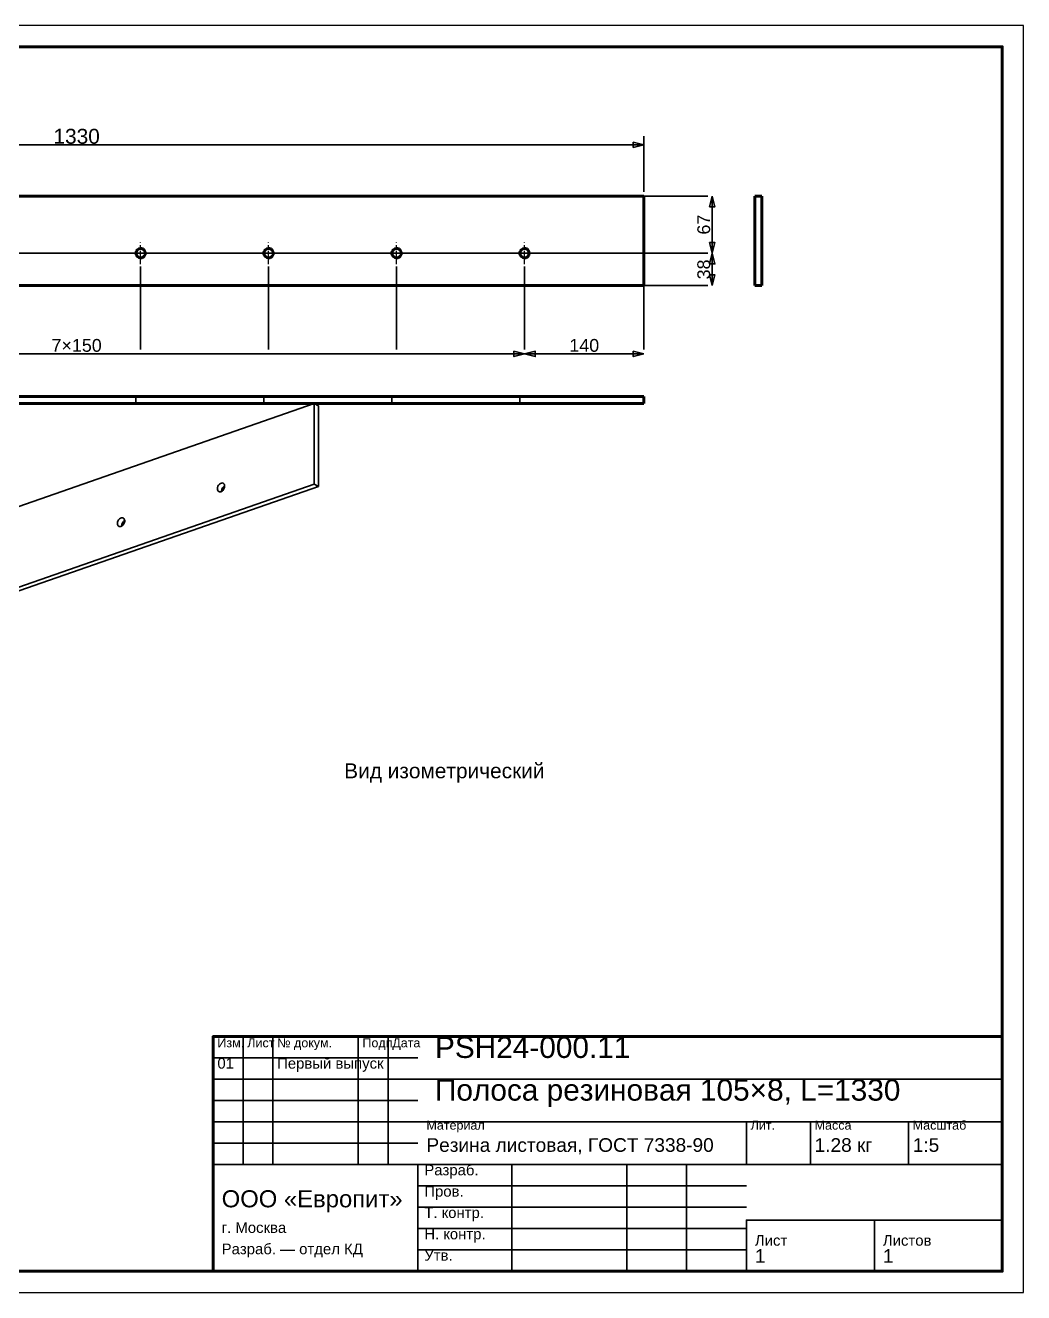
# Model space of a CAD drawing. Header units: millimetres. Extents: x 0 to 420, y 0 to 297.
# Drawn here: x 186 to 420, y 0 to 297 of the extents above; entities that cross this region are included whole.
import ezdxf
from ezdxf.enums import TextEntityAlignment as Align

# ---------------------------------------------------------------- set-up
doc = ezdxf.new("R2010")
doc.units = ezdxf.units.MM
doc.linetypes.add('CENTER', pattern=[5.08, 3.175, -0.635, 0.635, -0.635])
doc.linetypes.add('DASHED', pattern=[1.524, 1.27, -0.254])
doc.styles.add('GOST', font='Arial')

msp = doc.modelspace()

# ---------------------------------------------------------------- linework, layer by layer
at = {"color": 7, "lineweight": 35}
for p, q in [((331, 258), (331, 271)), ((65, 269), (331, 269)), ((331, 257), (346, 257)), ((346, 257), (345, 257)), ((347, 243.6), (347, 257)), ((96.1, 243.6), (346, 243.6)), ((126.1, 243.6), (346, 243.6)), ((156.1, 243.6), (346, 243.6)), ((186.1, 243.6), (346, 243.6)), ((216.1, 243.6), (346, 243.6)), ((246.1, 243.6), (346, 243.6)), ((276.1, 243.6), (346, 243.6)), ((306.1, 243.6), (346, 243.6)), ((346, 243.6), (345, 243.6)), ((346, 243.6), (345, 243.6)), ((347, 236), (347, 243.6)), ((213, 240.5), (213, 221)), ((243, 240.5), (243, 221)), ((273, 240.5), (273, 221)), ((303, 240.5), (303, 221)), ((331, 236), (331, 221)), ((331, 236), (346, 236)), ((346, 236), (345, 236)), ((93, 220), (303, 220)), ((303, 221), (303, 222)), ((303, 221), (303, 222)), ((303, 220), (331, 220)), ((331, 221), (331, 222)), ((237, 30), (237, 60)), ((244, 30), (244, 60)), ((264, 30), (264, 60)), ((271, 30), (271, 60)), ((230, 55), (278, 55)), ((230, 50), (278, 50)), ((278, 50), (415, 50)), ((230, 45), (278, 45)), ((230, 40), (278, 40)), ((278, 40), (415, 40)), ((355, 30), (355, 40)), ((370, 30), (370, 40)), ((393, 30), (393, 40)), ((230, 35), (278, 35)), ((230, 30), (278, 30)), ((278, 30), (415, 30)), ((300, 5), (300, 30)), ((327, 5), (327, 30)), ((341, 5), (341, 30)), ((278, 25), (355, 25)), ((278, 20), (355, 20)), ((278, 15), (355, 15)), ((355, 17), (415, 17)), ((278, 10), (355, 10))]:
    msp.add_line(p, q, dxfattribs=at)
at = {"color": 1, "lineweight": 70}
for p, q in [((331, 257), (65, 257)), ((331, 236), (331, 257)), ((357, 236), (357, 257)), ((357, 257), (358.6, 257)), ((358.6, 257), (358.6, 236)), ((212.03, 244.12), (211.92, 243.78)), ((211.92, 243.78), (211.92, 243.42)), ((212.25, 244.41), (212.03, 244.12)), ((212.56, 244.61), (212.25, 244.41)), ((212.91, 244.7), (212.56, 244.61)), ((213.27, 244.67), (212.91, 244.7)), ((213.6, 244.52), (213.27, 244.67)), ((213.87, 244.28), (213.6, 244.52)), ((214.04, 243.96), (213.87, 244.28)), ((214.1, 243.6), (214.04, 243.96)), ((214.04, 243.24), (214.1, 243.6)), ((242.03, 244.12), (241.92, 243.78)), ((241.92, 243.78), (241.92, 243.42)), ((242.25, 244.41), (242.03, 244.12)), ((242.56, 244.61), (242.25, 244.41)), ((242.91, 244.7), (242.56, 244.61)), ((243.27, 244.67), (242.91, 244.7)), ((243.6, 244.52), (243.27, 244.67)), ((243.87, 244.28), (243.6, 244.52)), ((244.04, 243.96), (243.87, 244.28)), ((244.1, 243.6), (244.04, 243.96)), ((244.04, 243.24), (244.1, 243.6)), ((272.03, 244.12), (271.92, 243.78)), ((271.92, 243.78), (271.92, 243.42)), ((272.25, 244.41), (272.03, 244.12)), ((272.56, 244.61), (272.25, 244.41)), ((272.91, 244.7), (272.56, 244.61)), ((273.27, 244.67), (272.91, 244.7)), ((273.6, 244.52), (273.27, 244.67)), ((273.87, 244.28), (273.6, 244.52)), ((274.04, 243.96), (273.87, 244.28)), ((274.1, 243.6), (274.04, 243.96)), ((274.04, 243.24), (274.1, 243.6)), ((302.03, 244.12), (301.92, 243.78)), ((301.92, 243.78), (301.92, 243.42)), ((302.25, 244.41), (302.03, 244.12)), ((302.56, 244.61), (302.25, 244.41)), ((302.91, 244.7), (302.56, 244.61)), ((303.27, 244.67), (302.91, 244.7)), ((303.6, 244.52), (303.27, 244.67)), ((303.87, 244.28), (303.6, 244.52)), ((304.04, 243.96), (303.87, 244.28)), ((304.1, 243.6), (304.04, 243.96)), ((304.04, 243.24), (304.1, 243.6)), ((211.92, 243.42), (212.03, 243.08)), ((212.03, 243.08), (212.25, 242.79)), ((212.25, 242.79), (212.56, 242.59)), ((212.56, 242.59), (212.91, 242.5)), ((212.91, 242.5), (213.27, 242.53)), ((213.27, 242.53), (213.6, 242.68)), ((213.6, 242.68), (213.87, 242.92)), ((213.87, 242.92), (214.04, 243.24)), ((241.92, 243.42), (242.03, 243.08)), ((242.03, 243.08), (242.25, 242.79)), ((242.25, 242.79), (242.56, 242.59)), ((242.56, 242.59), (242.91, 242.5)), ((242.91, 242.5), (243.27, 242.53)), ((243.27, 242.53), (243.6, 242.68)), ((243.6, 242.68), (243.87, 242.92)), ((243.87, 242.92), (244.04, 243.24)), ((271.92, 243.42), (272.03, 243.08)), ((272.03, 243.08), (272.25, 242.79)), ((272.25, 242.79), (272.56, 242.59)), ((272.56, 242.59), (272.91, 242.5)), ((272.91, 242.5), (273.27, 242.53)), ((273.27, 242.53), (273.6, 242.68)), ((273.6, 242.68), (273.87, 242.92)), ((273.87, 242.92), (274.04, 243.24)), ((301.92, 243.42), (302.03, 243.08)), ((302.03, 243.08), (302.25, 242.79)), ((302.25, 242.79), (302.56, 242.59)), ((302.56, 242.59), (302.91, 242.5)), ((302.91, 242.5), (303.27, 242.53)), ((303.27, 242.53), (303.6, 242.68)), ((303.6, 242.68), (303.87, 242.92)), ((303.87, 242.92), (304.04, 243.24)), ((65, 236), (331, 236)), ((358.6, 236), (357, 236)), ((65, 210), (331, 210)), ((331, 208.4), (65, 208.4)), ((331, 208.4), (331, 210))]:
    msp.add_line(p, q, dxfattribs=at)
at = {"color": 5, "linetype": 'DASHED', "lineweight": 35}
for p, q in [((65, 257), (331, 257)), ((331, 257), (331, 236)), ((358.6, 257), (357, 257)), ((357, 257), (357, 236)), ((358.6, 236), (358.6, 257)), ((211.92, 243.78), (212.03, 244.12)), ((211.92, 243.42), (211.92, 243.78)), ((212.03, 244.12), (212.25, 244.41)), ((212.25, 244.41), (212.56, 244.61)), ((212.56, 244.61), (212.91, 244.7)), ((212.91, 244.7), (213.27, 244.67)), ((213.27, 244.67), (213.6, 244.52)), ((213.6, 244.52), (213.87, 244.28)), ((213.87, 244.28), (214.04, 243.96)), ((214.04, 243.96), (214.1, 243.6)), ((214.1, 243.6), (214.04, 243.24)), ((241.92, 243.78), (242.03, 244.12)), ((241.92, 243.42), (241.92, 243.78)), ((242.03, 244.12), (242.25, 244.41)), ((242.25, 244.41), (242.56, 244.61)), ((242.56, 244.61), (242.91, 244.7)), ((242.91, 244.7), (243.27, 244.67)), ((243.27, 244.67), (243.6, 244.52)), ((243.6, 244.52), (243.87, 244.28)), ((243.87, 244.28), (244.04, 243.96)), ((244.04, 243.96), (244.1, 243.6)), ((244.1, 243.6), (244.04, 243.24)), ((271.92, 243.78), (272.03, 244.12)), ((271.92, 243.42), (271.92, 243.78)), ((272.03, 244.12), (272.25, 244.41)), ((272.25, 244.41), (272.56, 244.61)), ((272.56, 244.61), (272.91, 244.7)), ((272.91, 244.7), (273.27, 244.67)), ((273.27, 244.67), (273.6, 244.52)), ((273.6, 244.52), (273.87, 244.28)), ((273.87, 244.28), (274.04, 243.96)), ((274.04, 243.96), (274.1, 243.6)), ((274.1, 243.6), (274.04, 243.24)), ((301.92, 243.78), (302.03, 244.12)), ((301.92, 243.42), (301.92, 243.78)), ((302.03, 244.12), (302.25, 244.41)), ((302.25, 244.41), (302.56, 244.61)), ((302.56, 244.61), (302.91, 244.7)), ((302.91, 244.7), (303.27, 244.67)), ((303.27, 244.67), (303.6, 244.52)), ((303.6, 244.52), (303.87, 244.28)), ((303.87, 244.28), (304.04, 243.96)), ((304.04, 243.96), (304.1, 243.6)), ((304.1, 243.6), (304.04, 243.24)), ((357, 244.69), (357, 244.7)), ((357, 244.7), (357, 244.67)), ((357, 244.69), (357, 244.7)), ((357, 244.7), (357, 244.67)), ((357, 244.69), (357, 244.7)), ((357, 244.7), (357, 244.67)), ((357, 244.69), (357, 244.7)), ((357, 244.7), (357, 244.67)), ((357, 244.69), (357, 244.7)), ((357, 244.7), (357, 244.67)), ((357, 244.69), (357, 244.7)), ((357, 244.7), (357, 244.67)), ((357, 244.69), (357, 244.7)), ((357, 244.7), (357, 244.67)), ((357, 244.69), (357, 244.7)), ((357, 244.7), (357, 244.67)), ((357, 244.67), (357, 244.69)), ((357, 244.67), (357, 244.69)), ((357, 244.67), (357, 244.69)), ((357, 244.67), (357, 244.69)), ((357, 244.67), (357, 244.69)), ((357, 244.67), (357, 244.69)), ((357, 244.67), (357, 244.69)), ((357, 244.67), (357, 244.69)), ((357, 244.64), (357, 244.67)), ((357, 244.67), (357, 244.59)), ((357, 244.64), (357, 244.67)), ((357, 244.67), (357, 244.59)), ((357, 244.64), (357, 244.67)), ((357, 244.67), (357, 244.59)), ((357, 244.64), (357, 244.67)), ((357, 244.67), (357, 244.59)), ((357, 244.64), (357, 244.67)), ((357, 244.67), (357, 244.59)), ((357, 244.64), (357, 244.67)), ((357, 244.67), (357, 244.59)), ((357, 244.64), (357, 244.67)), ((357, 244.67), (357, 244.59)), ((357, 244.64), (357, 244.67)), ((357, 244.67), (357, 244.59)), ((357, 244.59), (357, 244.64)), ((357, 244.59), (357, 244.64)), ((357, 244.59), (357, 244.64)), ((357, 244.59), (357, 244.64)), ((357, 244.59), (357, 244.64)), ((357, 244.59), (357, 244.64)), ((357, 244.59), (357, 244.64)), ((357, 244.59), (357, 244.64)), ((357, 244.53), (357, 244.59)), ((357, 244.59), (357, 244.46)), ((357, 244.53), (357, 244.59)), ((357, 244.59), (357, 244.46)), ((357, 244.53), (357, 244.59)), ((357, 244.59), (357, 244.46)), ((357, 244.53), (357, 244.59)), ((357, 244.59), (357, 244.46)), ((357, 244.53), (357, 244.59)), ((357, 244.59), (357, 244.46)), ((357, 244.53), (357, 244.59)), ((357, 244.59), (357, 244.46)), ((357, 244.53), (357, 244.59)), ((357, 244.59), (357, 244.46)), ((357, 244.53), (357, 244.59)), ((357, 244.59), (357, 244.46)), ((357, 244.46), (357, 244.53)), ((357, 244.46), (357, 244.53)), ((357, 244.46), (357, 244.53)), ((357, 244.46), (357, 244.53)), ((357, 244.46), (357, 244.53)), ((357, 244.46), (357, 244.53)), ((357, 244.46), (357, 244.53)), ((357, 244.46), (357, 244.53)), ((357, 244.38), (357, 244.46)), ((357, 244.46), (357, 244.29)), ((357, 244.38), (357, 244.46)), ((357, 244.46), (357, 244.29)), ((357, 244.38), (357, 244.46)), ((357, 244.46), (357, 244.29)), ((357, 244.38), (357, 244.46)), ((357, 244.46), (357, 244.29)), ((357, 244.38), (357, 244.46)), ((357, 244.46), (357, 244.29)), ((357, 244.38), (357, 244.46)), ((357, 244.46), (357, 244.29)), ((357, 244.38), (357, 244.46)), ((357, 244.46), (357, 244.29)), ((357, 244.38), (357, 244.46)), ((357, 244.46), (357, 244.29)), ((357, 244.29), (357, 244.38)), ((357, 244.29), (357, 244.38)), ((357, 244.29), (357, 244.38)), ((357, 244.29), (357, 244.38)), ((357, 244.29), (357, 244.38)), ((357, 244.29), (357, 244.38)), ((357, 244.29), (357, 244.38)), ((357, 244.29), (357, 244.38)), ((357, 244.19), (357, 244.29)), ((357, 244.29), (357, 244.08)), ((357, 244.19), (357, 244.29)), ((357, 244.29), (357, 244.08)), ((357, 244.19), (357, 244.29)), ((357, 244.29), (357, 244.08)), ((357, 244.19), (357, 244.29)), ((357, 244.29), (357, 244.08)), ((357, 244.19), (357, 244.29)), ((357, 244.29), (357, 244.08)), ((357, 244.19), (357, 244.29)), ((357, 244.29), (357, 244.08)), ((357, 244.19), (357, 244.29)), ((357, 244.29), (357, 244.08)), ((357, 244.19), (357, 244.29)), ((357, 244.29), (357, 244.08)), ((357, 244.08), (357, 244.19)), ((357, 244.08), (357, 244.19)), ((357, 244.08), (357, 244.19)), ((357, 244.08), (357, 244.19)), ((357, 244.08), (357, 244.19)), ((357, 244.08), (357, 244.19)), ((357, 244.08), (357, 244.19)), ((357, 244.08), (357, 244.19)), ((357, 243.96), (357, 244.08)), ((357, 244.08), (357, 243.84)), ((357, 243.96), (357, 244.08)), ((357, 244.08), (357, 243.84)), ((357, 243.96), (357, 244.08)), ((357, 244.08), (357, 243.84)), ((357, 243.96), (357, 244.08)), ((357, 244.08), (357, 243.84)), ((357, 243.96), (357, 244.08)), ((357, 244.08), (357, 243.84)), ((357, 243.96), (357, 244.08)), ((357, 244.08), (357, 243.84)), ((357, 243.96), (357, 244.08)), ((357, 244.08), (357, 243.84)), ((357, 243.96), (357, 244.08)), ((357, 244.08), (357, 243.84)), ((357, 243.84), (357, 243.96)), ((357, 243.84), (357, 243.96)), ((357, 243.84), (357, 243.96)), ((357, 243.84), (357, 243.96)), ((357, 243.84), (357, 243.96)), ((357, 243.84), (357, 243.96)), ((357, 243.84), (357, 243.96)), ((357, 243.84), (357, 243.96)), ((357, 243.72), (357, 243.84)), ((357, 243.84), (357, 243.6)), ((357, 243.72), (357, 243.84)), ((357, 243.84), (357, 243.6)), ((357, 243.72), (357, 243.84)), ((357, 243.84), (357, 243.6)), ((357, 243.72), (357, 243.84)), ((357, 243.84), (357, 243.6)), ((357, 243.72), (357, 243.84)), ((357, 243.84), (357, 243.6)), ((357, 243.72), (357, 243.84)), ((357, 243.84), (357, 243.6)), ((357, 243.72), (357, 243.84)), ((357, 243.84), (357, 243.6)), ((357, 243.72), (357, 243.84)), ((357, 243.84), (357, 243.6)), ((357, 243.6), (357, 243.72)), ((357, 243.6), (357, 243.72)), ((357, 243.6), (357, 243.72)), ((357, 243.6), (357, 243.72)), ((357, 243.6), (357, 243.72)), ((357, 243.6), (357, 243.72)), ((357, 243.6), (357, 243.72)), ((357, 243.6), (357, 243.72)), ((357, 243.6), (357, 243.36)), ((357, 243.48), (357, 243.6)), ((357, 243.6), (357, 243.36)), ((357, 243.48), (357, 243.6)), ((357, 243.6), (357, 243.36)), ((357, 243.48), (357, 243.6)), ((357, 243.6), (357, 243.36)), ((357, 243.48), (357, 243.6)), ((357, 243.6), (357, 243.36)), ((357, 243.48), (357, 243.6)), ((357, 243.6), (357, 243.36)), ((357, 243.48), (357, 243.6)), ((357, 243.6), (357, 243.36)), ((357, 243.48), (357, 243.6)), ((357, 243.6), (357, 243.36)), ((357, 243.48), (357, 243.6)), ((358.6, 244.67), (358.6, 244.7)), ((358.6, 244.7), (358.6, 244.69)), ((358.6, 244.67), (358.6, 244.7)), ((358.6, 244.7), (358.6, 244.69)), ((358.6, 244.67), (358.6, 244.7)), ((358.6, 244.7), (358.6, 244.69)), ((358.6, 244.67), (358.6, 244.7)), ((358.6, 244.7), (358.6, 244.69)), ((358.6, 244.67), (358.6, 244.7)), ((358.6, 244.7), (358.6, 244.69)), ((358.6, 244.67), (358.6, 244.7)), ((358.6, 244.7), (358.6, 244.69)), ((358.6, 244.67), (358.6, 244.7)), ((358.6, 244.7), (358.6, 244.69)), ((358.6, 244.67), (358.6, 244.7)), ((358.6, 244.7), (358.6, 244.69)), ((358.6, 244.69), (358.6, 244.67)), ((358.6, 244.69), (358.6, 244.67)), ((358.6, 244.69), (358.6, 244.67)), ((358.6, 244.69), (358.6, 244.67)), ((358.6, 244.69), (358.6, 244.67)), ((358.6, 244.69), (358.6, 244.67)), ((358.6, 244.69), (358.6, 244.67)), ((358.6, 244.69), (358.6, 244.67)), ((358.6, 244.59), (358.6, 244.67)), ((358.6, 244.67), (358.6, 244.64)), ((358.6, 244.59), (358.6, 244.67)), ((358.6, 244.67), (358.6, 244.64)), ((358.6, 244.59), (358.6, 244.67)), ((358.6, 244.67), (358.6, 244.64)), ((358.6, 244.59), (358.6, 244.67)), ((358.6, 244.67), (358.6, 244.64)), ((358.6, 244.59), (358.6, 244.67)), ((358.6, 244.67), (358.6, 244.64)), ((358.6, 244.59), (358.6, 244.67)), ((358.6, 244.67), (358.6, 244.64)), ((358.6, 244.59), (358.6, 244.67)), ((358.6, 244.67), (358.6, 244.64)), ((358.6, 244.59), (358.6, 244.67)), ((358.6, 244.67), (358.6, 244.64)), ((358.6, 244.64), (358.6, 244.59)), ((358.6, 244.64), (358.6, 244.59)), ((358.6, 244.64), (358.6, 244.59)), ((358.6, 244.64), (358.6, 244.59)), ((358.6, 244.64), (358.6, 244.59)), ((358.6, 244.64), (358.6, 244.59)), ((358.6, 244.64), (358.6, 244.59)), ((358.6, 244.64), (358.6, 244.59)), ((358.6, 244.46), (358.6, 244.59)), ((358.6, 244.59), (358.6, 244.53)), ((358.6, 244.46), (358.6, 244.59)), ((358.6, 244.59), (358.6, 244.53)), ((358.6, 244.46), (358.6, 244.59)), ((358.6, 244.59), (358.6, 244.53)), ((358.6, 244.46), (358.6, 244.59)), ((358.6, 244.59), (358.6, 244.53)), ((358.6, 244.46), (358.6, 244.59)), ((358.6, 244.59), (358.6, 244.53)), ((358.6, 244.46), (358.6, 244.59)), ((358.6, 244.59), (358.6, 244.53)), ((358.6, 244.46), (358.6, 244.59)), ((358.6, 244.59), (358.6, 244.53)), ((358.6, 244.46), (358.6, 244.59)), ((358.6, 244.59), (358.6, 244.53)), ((358.6, 244.53), (358.6, 244.46)), ((358.6, 244.53), (358.6, 244.46)), ((358.6, 244.53), (358.6, 244.46)), ((358.6, 244.53), (358.6, 244.46)), ((358.6, 244.53), (358.6, 244.46)), ((358.6, 244.53), (358.6, 244.46)), ((358.6, 244.53), (358.6, 244.46)), ((358.6, 244.53), (358.6, 244.46)), ((358.6, 244.29), (358.6, 244.46)), ((358.6, 244.46), (358.6, 244.38)), ((358.6, 244.29), (358.6, 244.46)), ((358.6, 244.46), (358.6, 244.38)), ((358.6, 244.29), (358.6, 244.46)), ((358.6, 244.46), (358.6, 244.38)), ((358.6, 244.29), (358.6, 244.46)), ((358.6, 244.46), (358.6, 244.38)), ((358.6, 244.29), (358.6, 244.46)), ((358.6, 244.46), (358.6, 244.38)), ((358.6, 244.29), (358.6, 244.46)), ((358.6, 244.46), (358.6, 244.38)), ((358.6, 244.29), (358.6, 244.46)), ((358.6, 244.46), (358.6, 244.38)), ((358.6, 244.29), (358.6, 244.46)), ((358.6, 244.46), (358.6, 244.38)), ((358.6, 244.38), (358.6, 244.29)), ((358.6, 244.38), (358.6, 244.29)), ((358.6, 244.38), (358.6, 244.29)), ((358.6, 244.38), (358.6, 244.29)), ((358.6, 244.38), (358.6, 244.29)), ((358.6, 244.38), (358.6, 244.29)), ((358.6, 244.38), (358.6, 244.29)), ((358.6, 244.38), (358.6, 244.29)), ((358.6, 244.08), (358.6, 244.29)), ((358.6, 244.29), (358.6, 244.19)), ((358.6, 244.08), (358.6, 244.29)), ((358.6, 244.29), (358.6, 244.19)), ((358.6, 244.08), (358.6, 244.29)), ((358.6, 244.29), (358.6, 244.19)), ((358.6, 244.08), (358.6, 244.29)), ((358.6, 244.29), (358.6, 244.19)), ((358.6, 244.08), (358.6, 244.29)), ((358.6, 244.29), (358.6, 244.19)), ((358.6, 244.08), (358.6, 244.29)), ((358.6, 244.29), (358.6, 244.19)), ((358.6, 244.08), (358.6, 244.29)), ((358.6, 244.29), (358.6, 244.19)), ((358.6, 244.08), (358.6, 244.29)), ((358.6, 244.29), (358.6, 244.19)), ((358.6, 244.19), (358.6, 244.08)), ((358.6, 244.19), (358.6, 244.08)), ((358.6, 244.19), (358.6, 244.08)), ((358.6, 244.19), (358.6, 244.08)), ((358.6, 244.19), (358.6, 244.08)), ((358.6, 244.19), (358.6, 244.08)), ((358.6, 244.19), (358.6, 244.08)), ((358.6, 244.19), (358.6, 244.08)), ((358.6, 243.84), (358.6, 244.08)), ((358.6, 244.08), (358.6, 243.96)), ((358.6, 243.84), (358.6, 244.08)), ((358.6, 244.08), (358.6, 243.96)), ((358.6, 243.84), (358.6, 244.08)), ((358.6, 244.08), (358.6, 243.96)), ((358.6, 243.84), (358.6, 244.08)), ((358.6, 244.08), (358.6, 243.96)), ((358.6, 243.84), (358.6, 244.08)), ((358.6, 244.08), (358.6, 243.96)), ((358.6, 243.84), (358.6, 244.08)), ((358.6, 244.08), (358.6, 243.96)), ((358.6, 243.84), (358.6, 244.08)), ((358.6, 244.08), (358.6, 243.96)), ((358.6, 243.84), (358.6, 244.08)), ((358.6, 244.08), (358.6, 243.96)), ((358.6, 243.96), (358.6, 243.84)), ((358.6, 243.96), (358.6, 243.84)), ((358.6, 243.96), (358.6, 243.84)), ((358.6, 243.96), (358.6, 243.84)), ((358.6, 243.96), (358.6, 243.84)), ((358.6, 243.96), (358.6, 243.84)), ((358.6, 243.96), (358.6, 243.84)), ((358.6, 243.96), (358.6, 243.84)), ((358.6, 243.6), (358.6, 243.84)), ((358.6, 243.84), (358.6, 243.72)), ((358.6, 243.6), (358.6, 243.84)), ((358.6, 243.84), (358.6, 243.72)), ((358.6, 243.6), (358.6, 243.84)), ((358.6, 243.84), (358.6, 243.72)), ((358.6, 243.6), (358.6, 243.84)), ((358.6, 243.84), (358.6, 243.72)), ((358.6, 243.6), (358.6, 243.84)), ((358.6, 243.84), (358.6, 243.72)), ((358.6, 243.6), (358.6, 243.84)), ((358.6, 243.84), (358.6, 243.72)), ((358.6, 243.6), (358.6, 243.84)), ((358.6, 243.84), (358.6, 243.72)), ((358.6, 243.6), (358.6, 243.84)), ((358.6, 243.84), (358.6, 243.72)), ((358.6, 243.72), (358.6, 243.6)), ((358.6, 243.72), (358.6, 243.6)), ((358.6, 243.72), (358.6, 243.6)), ((358.6, 243.72), (358.6, 243.6)), ((358.6, 243.72), (358.6, 243.6)), ((358.6, 243.72), (358.6, 243.6)), ((358.6, 243.72), (358.6, 243.6)), ((358.6, 243.72), (358.6, 243.6)), ((358.6, 243.6), (358.6, 243.48)), ((358.6, 243.36), (358.6, 243.6)), ((358.6, 243.6), (358.6, 243.48)), ((358.6, 243.36), (358.6, 243.6)), ((358.6, 243.6), (358.6, 243.48)), ((358.6, 243.36), (358.6, 243.6)), ((358.6, 243.6), (358.6, 243.48)), ((358.6, 243.36), (358.6, 243.6)), ((358.6, 243.6), (358.6, 243.48)), ((358.6, 243.36), (358.6, 243.6)), ((358.6, 243.6), (358.6, 243.48)), ((358.6, 243.36), (358.6, 243.6)), ((358.6, 243.6), (358.6, 243.48)), ((358.6, 243.36), (358.6, 243.6)), ((358.6, 243.6), (358.6, 243.48)), ((358.6, 243.36), (358.6, 243.6)), ((212.03, 243.08), (211.92, 243.42)), ((212.25, 242.79), (212.03, 243.08)), ((212.56, 242.59), (212.25, 242.79)), ((212.91, 242.5), (212.56, 242.59)), ((213.27, 242.53), (212.91, 242.5)), ((213.6, 242.68), (213.27, 242.53)), ((213.87, 242.92), (213.6, 242.68)), ((214.04, 243.24), (213.87, 242.92)), ((242.03, 243.08), (241.92, 243.42)), ((242.25, 242.79), (242.03, 243.08)), ((242.56, 242.59), (242.25, 242.79)), ((242.91, 242.5), (242.56, 242.59)), ((243.27, 242.53), (242.91, 242.5)), ((243.6, 242.68), (243.27, 242.53)), ((243.87, 242.92), (243.6, 242.68)), ((244.04, 243.24), (243.87, 242.92)), ((272.03, 243.08), (271.92, 243.42)), ((272.25, 242.79), (272.03, 243.08)), ((272.56, 242.59), (272.25, 242.79)), ((272.91, 242.5), (272.56, 242.59)), ((273.27, 242.53), (272.91, 242.5)), ((273.6, 242.68), (273.27, 242.53)), ((273.87, 242.92), (273.6, 242.68)), ((274.04, 243.24), (273.87, 242.92)), ((302.03, 243.08), (301.92, 243.42)), ((302.25, 242.79), (302.03, 243.08)), ((302.56, 242.59), (302.25, 242.79)), ((302.91, 242.5), (302.56, 242.59)), ((303.27, 242.53), (302.91, 242.5)), ((303.6, 242.68), (303.27, 242.53)), ((303.87, 242.92), (303.6, 242.68)), ((304.04, 243.24), (303.87, 242.92)), ((357, 243.36), (357, 243.48)), ((357, 243.36), (357, 243.48)), ((357, 243.36), (357, 243.48)), ((357, 243.36), (357, 243.48)), ((357, 243.36), (357, 243.48)), ((357, 243.36), (357, 243.48)), ((357, 243.36), (357, 243.48)), ((357, 243.36), (357, 243.48)), ((357, 243.36), (357, 243.12)), ((357, 243.24), (357, 243.36)), ((357, 243.36), (357, 243.12)), ((357, 243.24), (357, 243.36)), ((357, 243.36), (357, 243.12)), ((357, 243.24), (357, 243.36)), ((357, 243.36), (357, 243.12)), ((357, 243.24), (357, 243.36)), ((357, 243.36), (357, 243.12)), ((357, 243.24), (357, 243.36)), ((357, 243.36), (357, 243.12)), ((357, 243.24), (357, 243.36)), ((357, 243.36), (357, 243.12)), ((357, 243.24), (357, 243.36)), ((357, 243.36), (357, 243.12)), ((357, 243.24), (357, 243.36)), ((357, 243.12), (357, 243.24)), ((357, 243.12), (357, 243.24)), ((357, 243.12), (357, 243.24)), ((357, 243.12), (357, 243.24)), ((357, 243.12), (357, 243.24)), ((357, 243.12), (357, 243.24)), ((357, 243.12), (357, 243.24)), ((357, 243.12), (357, 243.24)), ((357, 243.12), (357, 242.91)), ((357, 243.01), (357, 243.12)), ((357, 243.12), (357, 242.91)), ((357, 243.01), (357, 243.12)), ((357, 243.12), (357, 242.91)), ((357, 243.01), (357, 243.12)), ((357, 243.12), (357, 242.91)), ((357, 243.01), (357, 243.12)), ((357, 243.12), (357, 242.91)), ((357, 243.01), (357, 243.12)), ((357, 243.12), (357, 242.91)), ((357, 243.01), (357, 243.12)), ((357, 243.12), (357, 242.91)), ((357, 243.01), (357, 243.12)), ((357, 243.12), (357, 242.91)), ((357, 243.01), (357, 243.12)), ((357, 242.91), (357, 243.01)), ((357, 242.91), (357, 243.01)), ((357, 242.91), (357, 243.01)), ((357, 242.91), (357, 243.01)), ((357, 242.91), (357, 243.01)), ((357, 242.91), (357, 243.01)), ((357, 242.91), (357, 243.01)), ((357, 242.91), (357, 243.01)), ((357, 242.91), (357, 242.74)), ((357, 242.82), (357, 242.91)), ((357, 242.91), (357, 242.74)), ((357, 242.82), (357, 242.91)), ((357, 242.91), (357, 242.74)), ((357, 242.82), (357, 242.91)), ((357, 242.91), (357, 242.74)), ((357, 242.82), (357, 242.91)), ((357, 242.91), (357, 242.74)), ((357, 242.82), (357, 242.91)), ((357, 242.91), (357, 242.74)), ((357, 242.82), (357, 242.91)), ((357, 242.91), (357, 242.74)), ((357, 242.82), (357, 242.91)), ((357, 242.91), (357, 242.74)), ((357, 242.82), (357, 242.91)), ((357, 242.74), (357, 242.82)), ((357, 242.74), (357, 242.82)), ((357, 242.74), (357, 242.82)), ((357, 242.74), (357, 242.82)), ((357, 242.74), (357, 242.82)), ((357, 242.74), (357, 242.82)), ((357, 242.74), (357, 242.82)), ((357, 242.74), (357, 242.82)), ((357, 242.74), (357, 242.61)), ((357, 242.67), (357, 242.74)), ((357, 242.74), (357, 242.61)), ((357, 242.67), (357, 242.74)), ((357, 242.74), (357, 242.61)), ((357, 242.67), (357, 242.74)), ((357, 242.74), (357, 242.61)), ((357, 242.67), (357, 242.74)), ((357, 242.74), (357, 242.61)), ((357, 242.67), (357, 242.74)), ((357, 242.74), (357, 242.61)), ((357, 242.67), (357, 242.74)), ((357, 242.74), (357, 242.61)), ((357, 242.67), (357, 242.74)), ((357, 242.74), (357, 242.61)), ((357, 242.67), (357, 242.74)), ((357, 242.61), (357, 242.67)), ((357, 242.61), (357, 242.67)), ((357, 242.61), (357, 242.67)), ((357, 242.61), (357, 242.67)), ((357, 242.61), (357, 242.67)), ((357, 242.61), (357, 242.67)), ((357, 242.61), (357, 242.67)), ((357, 242.61), (357, 242.67)), ((357, 242.61), (357, 242.53)), ((357, 242.56), (357, 242.61)), ((357, 242.61), (357, 242.53)), ((357, 242.56), (357, 242.61)), ((357, 242.61), (357, 242.53)), ((357, 242.56), (357, 242.61)), ((357, 242.61), (357, 242.53)), ((357, 242.56), (357, 242.61)), ((357, 242.61), (357, 242.53)), ((357, 242.56), (357, 242.61)), ((357, 242.61), (357, 242.53)), ((357, 242.56), (357, 242.61)), ((357, 242.61), (357, 242.53)), ((357, 242.56), (357, 242.61)), ((357, 242.61), (357, 242.53)), ((357, 242.56), (357, 242.61)), ((357, 242.53), (357, 242.56)), ((357, 242.53), (357, 242.56)), ((357, 242.53), (357, 242.56)), ((357, 242.53), (357, 242.56)), ((357, 242.53), (357, 242.56)), ((357, 242.53), (357, 242.56)), ((357, 242.53), (357, 242.56)), ((357, 242.53), (357, 242.56)), ((357, 242.53), (357, 242.5)), ((357, 242.51), (357, 242.53)), ((357, 242.53), (357, 242.5)), ((357, 242.51), (357, 242.53)), ((357, 242.53), (357, 242.5)), ((357, 242.51), (357, 242.53)), ((357, 242.53), (357, 242.5)), ((357, 242.51), (357, 242.53)), ((357, 242.53), (357, 242.5)), ((357, 242.51), (357, 242.53)), ((357, 242.53), (357, 242.5)), ((357, 242.51), (357, 242.53)), ((357, 242.53), (357, 242.5)), ((357, 242.51), (357, 242.53)), ((357, 242.53), (357, 242.5)), ((357, 242.51), (357, 242.53)), ((357, 242.5), (357, 242.51)), ((357, 242.5), (357, 242.51)), ((357, 242.5), (357, 242.51)), ((357, 242.5), (357, 242.51)), ((357, 242.5), (357, 242.51)), ((357, 242.5), (357, 242.51)), ((357, 242.5), (357, 242.51)), ((357, 242.5), (357, 242.51)), ((358.6, 243.48), (358.6, 243.36)), ((358.6, 243.48), (358.6, 243.36)), ((358.6, 243.48), (358.6, 243.36)), ((358.6, 243.48), (358.6, 243.36)), ((358.6, 243.48), (358.6, 243.36)), ((358.6, 243.48), (358.6, 243.36)), ((358.6, 243.48), (358.6, 243.36)), ((358.6, 243.48), (358.6, 243.36)), ((358.6, 243.36), (358.6, 243.24)), ((358.6, 243.12), (358.6, 243.36)), ((358.6, 243.36), (358.6, 243.24)), ((358.6, 243.12), (358.6, 243.36)), ((358.6, 243.36), (358.6, 243.24)), ((358.6, 243.12), (358.6, 243.36)), ((358.6, 243.36), (358.6, 243.24)), ((358.6, 243.12), (358.6, 243.36)), ((358.6, 243.36), (358.6, 243.24)), ((358.6, 243.12), (358.6, 243.36)), ((358.6, 243.36), (358.6, 243.24)), ((358.6, 243.12), (358.6, 243.36)), ((358.6, 243.36), (358.6, 243.24)), ((358.6, 243.12), (358.6, 243.36)), ((358.6, 243.36), (358.6, 243.24)), ((358.6, 243.12), (358.6, 243.36)), ((358.6, 243.24), (358.6, 243.12)), ((358.6, 243.24), (358.6, 243.12)), ((358.6, 243.24), (358.6, 243.12)), ((358.6, 243.24), (358.6, 243.12)), ((358.6, 243.24), (358.6, 243.12)), ((358.6, 243.24), (358.6, 243.12)), ((358.6, 243.24), (358.6, 243.12)), ((358.6, 243.24), (358.6, 243.12)), ((358.6, 243.12), (358.6, 243.01)), ((358.6, 242.91), (358.6, 243.12)), ((358.6, 243.12), (358.6, 243.01)), ((358.6, 242.91), (358.6, 243.12)), ((358.6, 243.12), (358.6, 243.01)), ((358.6, 242.91), (358.6, 243.12)), ((358.6, 243.12), (358.6, 243.01)), ((358.6, 242.91), (358.6, 243.12)), ((358.6, 243.12), (358.6, 243.01)), ((358.6, 242.91), (358.6, 243.12)), ((358.6, 243.12), (358.6, 243.01)), ((358.6, 242.91), (358.6, 243.12)), ((358.6, 243.12), (358.6, 243.01)), ((358.6, 242.91), (358.6, 243.12)), ((358.6, 243.12), (358.6, 243.01)), ((358.6, 242.91), (358.6, 243.12)), ((358.6, 243.01), (358.6, 242.91)), ((358.6, 243.01), (358.6, 242.91)), ((358.6, 243.01), (358.6, 242.91)), ((358.6, 243.01), (358.6, 242.91)), ((358.6, 243.01), (358.6, 242.91)), ((358.6, 243.01), (358.6, 242.91)), ((358.6, 243.01), (358.6, 242.91)), ((358.6, 243.01), (358.6, 242.91)), ((358.6, 242.91), (358.6, 242.82)), ((358.6, 242.74), (358.6, 242.91)), ((358.6, 242.91), (358.6, 242.82)), ((358.6, 242.74), (358.6, 242.91)), ((358.6, 242.91), (358.6, 242.82)), ((358.6, 242.74), (358.6, 242.91)), ((358.6, 242.91), (358.6, 242.82)), ((358.6, 242.74), (358.6, 242.91)), ((358.6, 242.91), (358.6, 242.82)), ((358.6, 242.74), (358.6, 242.91)), ((358.6, 242.91), (358.6, 242.82)), ((358.6, 242.74), (358.6, 242.91)), ((358.6, 242.91), (358.6, 242.82)), ((358.6, 242.74), (358.6, 242.91)), ((358.6, 242.91), (358.6, 242.82)), ((358.6, 242.74), (358.6, 242.91)), ((358.6, 242.82), (358.6, 242.74)), ((358.6, 242.82), (358.6, 242.74)), ((358.6, 242.82), (358.6, 242.74)), ((358.6, 242.82), (358.6, 242.74)), ((358.6, 242.82), (358.6, 242.74)), ((358.6, 242.82), (358.6, 242.74)), ((358.6, 242.82), (358.6, 242.74)), ((358.6, 242.82), (358.6, 242.74)), ((358.6, 242.74), (358.6, 242.67)), ((358.6, 242.61), (358.6, 242.74)), ((358.6, 242.74), (358.6, 242.67)), ((358.6, 242.61), (358.6, 242.74)), ((358.6, 242.74), (358.6, 242.67)), ((358.6, 242.61), (358.6, 242.74)), ((358.6, 242.74), (358.6, 242.67)), ((358.6, 242.61), (358.6, 242.74)), ((358.6, 242.74), (358.6, 242.67)), ((358.6, 242.61), (358.6, 242.74)), ((358.6, 242.74), (358.6, 242.67)), ((358.6, 242.61), (358.6, 242.74)), ((358.6, 242.74), (358.6, 242.67)), ((358.6, 242.61), (358.6, 242.74)), ((358.6, 242.74), (358.6, 242.67)), ((358.6, 242.61), (358.6, 242.74)), ((358.6, 242.67), (358.6, 242.61)), ((358.6, 242.67), (358.6, 242.61)), ((358.6, 242.67), (358.6, 242.61)), ((358.6, 242.67), (358.6, 242.61)), ((358.6, 242.67), (358.6, 242.61)), ((358.6, 242.67), (358.6, 242.61)), ((358.6, 242.67), (358.6, 242.61)), ((358.6, 242.67), (358.6, 242.61)), ((358.6, 242.61), (358.6, 242.56)), ((358.6, 242.53), (358.6, 242.61)), ((358.6, 242.61), (358.6, 242.56)), ((358.6, 242.53), (358.6, 242.61)), ((358.6, 242.61), (358.6, 242.56)), ((358.6, 242.53), (358.6, 242.61)), ((358.6, 242.61), (358.6, 242.56)), ((358.6, 242.53), (358.6, 242.61)), ((358.6, 242.61), (358.6, 242.56)), ((358.6, 242.53), (358.6, 242.61)), ((358.6, 242.61), (358.6, 242.56)), ((358.6, 242.53), (358.6, 242.61)), ((358.6, 242.61), (358.6, 242.56)), ((358.6, 242.53), (358.6, 242.61)), ((358.6, 242.61), (358.6, 242.56)), ((358.6, 242.53), (358.6, 242.61)), ((358.6, 242.56), (358.6, 242.53)), ((358.6, 242.56), (358.6, 242.53)), ((358.6, 242.56), (358.6, 242.53)), ((358.6, 242.56), (358.6, 242.53)), ((358.6, 242.56), (358.6, 242.53)), ((358.6, 242.56), (358.6, 242.53)), ((358.6, 242.56), (358.6, 242.53)), ((358.6, 242.56), (358.6, 242.53)), ((358.6, 242.53), (358.6, 242.51)), ((358.6, 242.5), (358.6, 242.53)), ((358.6, 242.53), (358.6, 242.51)), ((358.6, 242.5), (358.6, 242.53)), ((358.6, 242.53), (358.6, 242.51)), ((358.6, 242.5), (358.6, 242.53)), ((358.6, 242.53), (358.6, 242.51)), ((358.6, 242.5), (358.6, 242.53)), ((358.6, 242.53), (358.6, 242.51)), ((358.6, 242.5), (358.6, 242.53)), ((358.6, 242.53), (358.6, 242.51)), ((358.6, 242.5), (358.6, 242.53)), ((358.6, 242.53), (358.6, 242.51)), ((358.6, 242.5), (358.6, 242.53)), ((358.6, 242.53), (358.6, 242.51)), ((358.6, 242.5), (358.6, 242.53)), ((358.6, 242.51), (358.6, 242.5)), ((358.6, 242.51), (358.6, 242.5)), ((358.6, 242.51), (358.6, 242.5)), ((358.6, 242.51), (358.6, 242.5)), ((358.6, 242.51), (358.6, 242.5)), ((358.6, 242.51), (358.6, 242.5)), ((358.6, 242.51), (358.6, 242.5)), ((358.6, 242.51), (358.6, 242.5)), ((65, 236), (331, 236)), ((357, 236), (358.6, 236)), ((331, 210), (65, 210)), ((331, 208.4), (65, 208.4)), ((211.9, 210), (211.9, 208.4)), ((211.9, 210), (211.93, 210)), ((211.93, 210), (211.9, 210)), ((211.9, 208.4), (211.93, 208.4)), ((211.93, 208.4), (211.9, 208.4)), ((211.93, 210), (212.01, 210)), ((212.01, 210), (211.93, 210)), ((211.93, 208.4), (212.01, 208.4)), ((212.01, 208.4), (211.93, 208.4)), ((212.01, 210), (212.14, 210)), ((212.14, 210), (212.01, 210)), ((212.01, 208.4), (212.14, 208.4)), ((212.14, 208.4), (212.01, 208.4)), ((212.14, 210), (212.31, 210)), ((212.31, 210), (212.14, 210)), ((212.14, 208.4), (212.31, 208.4)), ((212.31, 208.4), (212.14, 208.4)), ((212.31, 210), (212.52, 210)), ((212.52, 210), (212.31, 210)), ((212.31, 208.4), (212.52, 208.4)), ((212.52, 208.4), (212.31, 208.4)), ((212.52, 210), (212.76, 210)), ((212.76, 210), (212.52, 210)), ((212.52, 208.4), (212.76, 208.4)), ((212.76, 208.4), (212.52, 208.4)), ((212.76, 210), (213, 210)), ((213, 210), (212.76, 210)), ((212.76, 208.4), (213, 208.4)), ((213, 208.4), (212.76, 208.4)), ((213, 210), (213.24, 210)), ((213.24, 210), (213, 210)), ((213, 208.4), (213.24, 208.4)), ((213.24, 208.4), (213, 208.4)), ((213.24, 210), (213.48, 210)), ((213.48, 210), (213.24, 210)), ((213.24, 208.4), (213.48, 208.4)), ((213.48, 208.4), (213.24, 208.4)), ((213.48, 210), (213.69, 210)), ((213.69, 210), (213.48, 210)), ((213.48, 208.4), (213.69, 208.4)), ((213.69, 208.4), (213.48, 208.4)), ((213.69, 210), (213.86, 210)), ((213.86, 210), (213.69, 210)), ((213.69, 208.4), (213.86, 208.4)), ((213.86, 208.4), (213.69, 208.4)), ((213.86, 210), (213.99, 210)), ((213.99, 210), (213.86, 210)), ((213.86, 208.4), (213.99, 208.4)), ((213.99, 208.4), (213.86, 208.4)), ((213.99, 210), (214.07, 210)), ((214.07, 210), (213.99, 210)), ((213.99, 208.4), (214.07, 208.4)), ((214.07, 208.4), (213.99, 208.4)), ((214.07, 210), (214.1, 210)), ((214.1, 210), (214.07, 210)), ((214.07, 208.4), (214.1, 208.4)), ((214.1, 208.4), (214.07, 208.4)), ((241.9, 210), (241.9, 208.4)), ((241.9, 210), (241.93, 210)), ((241.93, 210), (241.9, 210)), ((241.9, 208.4), (241.93, 208.4)), ((241.93, 208.4), (241.9, 208.4)), ((241.93, 210), (242.01, 210)), ((242.01, 210), (241.93, 210)), ((241.93, 208.4), (242.01, 208.4)), ((242.01, 208.4), (241.93, 208.4)), ((242.01, 210), (242.14, 210)), ((242.14, 210), (242.01, 210)), ((242.01, 208.4), (242.14, 208.4)), ((242.14, 208.4), (242.01, 208.4)), ((242.14, 210), (242.31, 210)), ((242.31, 210), (242.14, 210)), ((242.14, 208.4), (242.31, 208.4)), ((242.31, 208.4), (242.14, 208.4)), ((242.31, 210), (242.52, 210)), ((242.52, 210), (242.31, 210)), ((242.31, 208.4), (242.52, 208.4)), ((242.52, 208.4), (242.31, 208.4)), ((242.52, 210), (242.76, 210)), ((242.76, 210), (242.52, 210)), ((242.52, 208.4), (242.76, 208.4)), ((242.76, 208.4), (242.52, 208.4)), ((242.76, 210), (243, 210)), ((243, 210), (242.76, 210)), ((242.76, 208.4), (243, 208.4)), ((243, 208.4), (242.76, 208.4)), ((243, 210), (243.24, 210)), ((243.24, 210), (243, 210)), ((243, 208.4), (243.24, 208.4)), ((243.24, 208.4), (243, 208.4)), ((243.24, 210), (243.48, 210)), ((243.48, 210), (243.24, 210)), ((243.24, 208.4), (243.48, 208.4)), ((243.48, 208.4), (243.24, 208.4)), ((243.48, 210), (243.69, 210)), ((243.69, 210), (243.48, 210)), ((243.48, 208.4), (243.69, 208.4)), ((243.69, 208.4), (243.48, 208.4)), ((243.69, 210), (243.86, 210)), ((243.86, 210), (243.69, 210)), ((243.69, 208.4), (243.86, 208.4)), ((243.86, 208.4), (243.69, 208.4)), ((243.86, 210), (243.99, 210)), ((243.99, 210), (243.86, 210)), ((243.86, 208.4), (243.99, 208.4)), ((243.99, 208.4), (243.86, 208.4)), ((243.99, 210), (244.07, 210)), ((244.07, 210), (243.99, 210)), ((243.99, 208.4), (244.07, 208.4)), ((244.07, 208.4), (243.99, 208.4)), ((244.07, 210), (244.1, 210)), ((244.1, 210), (244.07, 210)), ((244.07, 208.4), (244.1, 208.4)), ((244.1, 208.4), (244.07, 208.4)), ((271.9, 210), (271.9, 208.4)), ((271.9, 210), (271.93, 210)), ((271.93, 210), (271.9, 210)), ((271.9, 208.4), (271.93, 208.4)), ((271.93, 208.4), (271.9, 208.4)), ((271.93, 210), (272.01, 210)), ((272.01, 210), (271.93, 210)), ((271.93, 208.4), (272.01, 208.4)), ((272.01, 208.4), (271.93, 208.4)), ((272.01, 210), (272.14, 210)), ((272.14, 210), (272.01, 210)), ((272.01, 208.4), (272.14, 208.4)), ((272.14, 208.4), (272.01, 208.4)), ((272.14, 210), (272.31, 210)), ((272.31, 210), (272.14, 210)), ((272.14, 208.4), (272.31, 208.4)), ((272.31, 208.4), (272.14, 208.4)), ((272.31, 210), (272.52, 210)), ((272.52, 210), (272.31, 210)), ((272.31, 208.4), (272.52, 208.4)), ((272.52, 208.4), (272.31, 208.4)), ((272.52, 210), (272.76, 210)), ((272.76, 210), (272.52, 210)), ((272.52, 208.4), (272.76, 208.4)), ((272.76, 208.4), (272.52, 208.4)), ((272.76, 210), (273, 210)), ((273, 210), (272.76, 210)), ((272.76, 208.4), (273, 208.4)), ((273, 208.4), (272.76, 208.4)), ((273, 210), (273.24, 210)), ((273.24, 210), (273, 210)), ((273, 208.4), (273.24, 208.4)), ((273.24, 208.4), (273, 208.4)), ((273.24, 210), (273.48, 210)), ((273.48, 210), (273.24, 210)), ((273.24, 208.4), (273.48, 208.4)), ((273.48, 208.4), (273.24, 208.4)), ((273.48, 210), (273.69, 210)), ((273.69, 210), (273.48, 210)), ((273.48, 208.4), (273.69, 208.4)), ((273.69, 208.4), (273.48, 208.4)), ((273.69, 210), (273.86, 210)), ((273.86, 210), (273.69, 210)), ((273.69, 208.4), (273.86, 208.4)), ((273.86, 208.4), (273.69, 208.4)), ((273.86, 210), (273.99, 210)), ((273.99, 210), (273.86, 210)), ((273.86, 208.4), (273.99, 208.4)), ((273.99, 208.4), (273.86, 208.4)), ((273.99, 210), (274.07, 210)), ((274.07, 210), (273.99, 210)), ((273.99, 208.4), (274.07, 208.4)), ((274.07, 208.4), (273.99, 208.4)), ((274.07, 210), (274.1, 210)), ((274.1, 210), (274.07, 210)), ((274.07, 208.4), (274.1, 208.4)), ((274.1, 208.4), (274.07, 208.4)), ((301.9, 210), (301.9, 208.4)), ((301.9, 210), (301.93, 210)), ((301.93, 210), (301.9, 210)), ((301.9, 208.4), (301.93, 208.4)), ((301.93, 208.4), (301.9, 208.4)), ((301.93, 210), (302.01, 210)), ((302.01, 210), (301.93, 210)), ((301.93, 208.4), (302.01, 208.4)), ((302.01, 208.4), (301.93, 208.4)), ((302.01, 210), (302.14, 210)), ((302.14, 210), (302.01, 210)), ((302.01, 208.4), (302.14, 208.4)), ((302.14, 208.4), (302.01, 208.4)), ((302.14, 210), (302.31, 210)), ((302.31, 210), (302.14, 210)), ((302.14, 208.4), (302.31, 208.4)), ((302.31, 208.4), (302.14, 208.4)), ((302.31, 210), (302.52, 210)), ((302.52, 210), (302.31, 210)), ((302.31, 208.4), (302.52, 208.4)), ((302.52, 208.4), (302.31, 208.4)), ((302.52, 210), (302.76, 210)), ((302.76, 210), (302.52, 210)), ((302.52, 208.4), (302.76, 208.4)), ((302.76, 208.4), (302.52, 208.4)), ((302.76, 210), (303, 210)), ((303, 210), (302.76, 210)), ((302.76, 208.4), (303, 208.4)), ((303, 208.4), (302.76, 208.4)), ((303, 210), (303.24, 210)), ((303.24, 210), (303, 210)), ((303, 208.4), (303.24, 208.4)), ((303.24, 208.4), (303, 208.4)), ((303.24, 210), (303.48, 210)), ((303.48, 210), (303.24, 210)), ((303.24, 208.4), (303.48, 208.4)), ((303.48, 208.4), (303.24, 208.4)), ((303.48, 210), (303.69, 210)), ((303.69, 210), (303.48, 210)), ((303.48, 208.4), (303.69, 208.4)), ((303.69, 208.4), (303.48, 208.4)), ((303.69, 210), (303.86, 210)), ((303.86, 210), (303.69, 210)), ((303.69, 208.4), (303.86, 208.4)), ((303.86, 208.4), (303.69, 208.4)), ((303.86, 210), (303.99, 210)), ((303.99, 210), (303.86, 210)), ((303.86, 208.4), (303.99, 208.4)), ((303.99, 208.4), (303.86, 208.4)), ((303.99, 210), (304.07, 210)), ((304.07, 210), (303.99, 210)), ((303.99, 208.4), (304.07, 208.4)), ((304.07, 208.4), (303.99, 208.4)), ((304.07, 210), (304.1, 210)), ((304.1, 210), (304.07, 210)), ((304.07, 208.4), (304.1, 208.4)), ((304.1, 208.4), (304.07, 208.4)), ((331, 210), (331, 208.4))]:
    msp.add_line(p, q, dxfattribs=at)
at = {"color": 4, "linetype": 'CENTER', "lineweight": 25}
for p, q in [((210.4, 243.6), (215.6, 243.6)), ((213, 241), (213, 246.2)), ((240.4, 243.6), (245.6, 243.6)), ((243, 241), (243, 246.2)), ((270.4, 243.6), (275.6, 243.6)), ((273, 241), (273, 246.2)), ((300.4, 243.6), (305.6, 243.6)), ((303, 241), (303, 246.2))]:
    msp.add_line(p, q, dxfattribs=at)
at = {"color": 1, "lineweight": 35}
for p, q in [((253.71, 208.4), (46, 135.99)), ((253.71, 208.4), (254.71, 207.86)), ((253.71, 189.5), (253.71, 208.4)), ((254.71, 207.86), (254.71, 188.95)), ((253.71, 189.5), (46, 117.09)), ((254.71, 188.95), (47, 116.55)), ((231.02, 188.7), (230.99, 188.42)), ((230.99, 188.42), (231.01, 188.2)), ((231.01, 188.2), (231.08, 188.01)), ((231.12, 188.99), (231.02, 188.7)), ((231.08, 188.01), (231.18, 187.86)), ((231.27, 189.25), (231.12, 188.99)), ((231.18, 187.86), (231.32, 187.75)), ((231.47, 189.47), (231.27, 189.25)), ((231.32, 187.75), (231.46, 187.7)), ((231.46, 187.7), (231.62, 187.68)), ((231.7, 189.64), (231.47, 189.47)), ((231.62, 187.68), (231.79, 187.71)), ((231.93, 189.73), (231.7, 189.64)), ((231.79, 187.71), (231.95, 187.77)), ((232.17, 189.75), (231.93, 189.73)), ((231.95, 187.77), (232.12, 187.87)), ((231.99, 187.87), (232.04, 188.23)), ((231.99, 187.79), (231.99, 187.87)), ((232.04, 188.23), (232.19, 188.58)), ((232.12, 187.87), (232.27, 188.01)), ((232.37, 189.68), (232.17, 189.75)), ((232.19, 188.58), (232.42, 188.88)), ((232.27, 188.01), (232.53, 188.35)), ((232.5, 189.59), (232.37, 189.68)), ((232.42, 188.88), (232.7, 189.1)), ((232.59, 189.47), (232.5, 189.59)), ((232.53, 188.35), (232.68, 188.75)), ((232.66, 189.31), (232.59, 189.47)), ((232.7, 189.14), (232.66, 189.31)), ((232.68, 188.75), (232.7, 188.95)), ((232.7, 188.95), (232.7, 189.14)), ((254.71, 188.95), (253.71, 189.5)), ((208.04, 181.31), (207.85, 181.08)), ((208.27, 181.47), (208.04, 181.31)), ((208.51, 181.57), (208.27, 181.47)), ((208.74, 181.58), (208.51, 181.57)), ((208.95, 181.52), (208.74, 181.58)), ((209.07, 181.43), (208.95, 181.52)), ((209.17, 181.3), (209.07, 181.43)), ((209.24, 181.15), (209.17, 181.3)), ((207.59, 180.54), (207.56, 180.25)), ((207.56, 180.25), (207.58, 180.04)), ((207.58, 180.04), (207.65, 179.85)), ((207.69, 180.82), (207.59, 180.54)), ((207.65, 179.85), (207.75, 179.69)), ((207.85, 181.08), (207.69, 180.82)), ((207.75, 179.69), (207.89, 179.58)), ((207.89, 179.58), (208.04, 179.53)), ((208.04, 179.53), (208.19, 179.52)), ((208.19, 179.52), (208.36, 179.54)), ((208.36, 179.54), (208.53, 179.61)), ((208.53, 179.61), (208.69, 179.71)), ((208.56, 179.71), (208.61, 180.07)), ((208.56, 179.62), (208.56, 179.71)), ((208.61, 180.07), (208.76, 180.42)), ((208.69, 179.71), (208.85, 179.84)), ((208.76, 180.42), (208.99, 180.72)), ((208.85, 179.84), (209.1, 180.18)), ((208.99, 180.72), (209.28, 180.93)), ((209.1, 180.18), (209.25, 180.58)), ((209.27, 180.97), (209.24, 181.15)), ((209.25, 180.58), (209.28, 180.78)), ((209.28, 180.78), (209.27, 180.97))]:
    msp.add_line(p, q, dxfattribs=at)
at = {"color": 7, "lineweight": 25}
msp.add_lwpolyline([(0, 0), (420, 0), (420, 297), (0, 297)], close=True, dxfattribs=at)
at = {"color": 7, "lineweight": 70}
for points in [[(20, 5), (415, 5), (415, 292), (20, 292)], [(230, 5), (415, 5), (415, 60), (230, 60)]]:
    msp.add_lwpolyline(points, close=True, dxfattribs=at)
at = {"color": 7, "lineweight": 35}
for points in [[(331, 269), (328.5, 269.62), (328.5, 268.38)], [(347, 257), (346.38, 254.5), (347.62, 254.5)], [(347, 243.6), (347.62, 246.1), (346.38, 246.1)], [(347, 243.6), (346.38, 241.1), (347.62, 241.1)], [(347, 236), (347.62, 238.5), (346.38, 238.5)], [(303, 220), (300.5, 220.62), (300.5, 219.38)], [(303, 220), (305.5, 219.38), (305.5, 220.62)], [(331, 220), (328.5, 220.62), (328.5, 219.38)], [(230, 5), (278, 5), (278, 30), (230, 30)], [(355, 5), (385, 5), (385, 17), (355, 17)], [(385, 5), (415, 5), (415, 17), (385, 17)]]:
    msp.add_lwpolyline(points, close=True, dxfattribs=at)

# ---------------------------------------------------------------- texts
at = {"color": 7, "style": 'GOST'}
for s, height, p in [('1330', 3.5, (198, 271)), ('7×150', 3, (198, 222)), ('140', 3, (317, 222))]:
    msp.add_text(s, height=height, dxfattribs=at).set_placement(p, align=Align.MIDDLE)
for s, p in [('67', (345, 250.3)), ('38', (345, 239.8))]:
    msp.add_text(s, height=3, rotation=90, dxfattribs=at).set_placement(p, align=Align.MIDDLE)
at = {"color": 3, "style": 'GOST'}
for s, height, p in [('Вид изометрический', 3.5, (260.71, 120.55)), ('Изм.', 2.1, (231, 57.5)), ('Лист', 2.1, (238, 57.5)), ('№ докум.', 2.1, (245, 57.5)), ('Подп.', 2.1, (265, 57.5)), ('Дата', 2.1, (272, 57.5)), ('PSH24-000.11', 5, (282, 55)), ('01', 2.5, (231, 52.5)), ('Первый выпуск', 2.5, (245, 52.5)), ('Полоса резиновая 105×8, L=1330', 5, (282, 45)), ('Материал', 2.1, (280, 38.2)), ('Лит.', 2.1, (356, 38.2)), ('Масса', 2.1, (371, 38.2)), ('Масштаб', 2.1, (394, 38.2)), ('Резина листовая, ГОСТ 7338-90', 3.2, (280, 33)), ('1.28 кг', 3.2, (371, 33)), ('1:5', 3.2, (394, 33)), ('Разраб.', 2.5, (279.5, 27.5)), ('ООО «Европит»', 4, (232, 20)), ('Пров.', 2.5, (279.5, 22.5)), ('Т. контр.', 2.5, (279.5, 17.5)), ('г. Москва', 2.5, (232, 14)), ('Н. контр.', 2.5, (279.5, 12.5)), ('Лист', 2.5, (357, 11)), ('Листов', 2.5, (387, 11)), ('Разраб. — отдел КД', 2.5, (232, 9)), ('Утв.', 2.5, (279.5, 7.5)), ('1', 3.2, (357, 7)), ('1', 3.2, (387, 7))]:
    msp.add_text(s, height=height, dxfattribs=at).set_placement(p)

doc.saveas('drawing.dxf')
